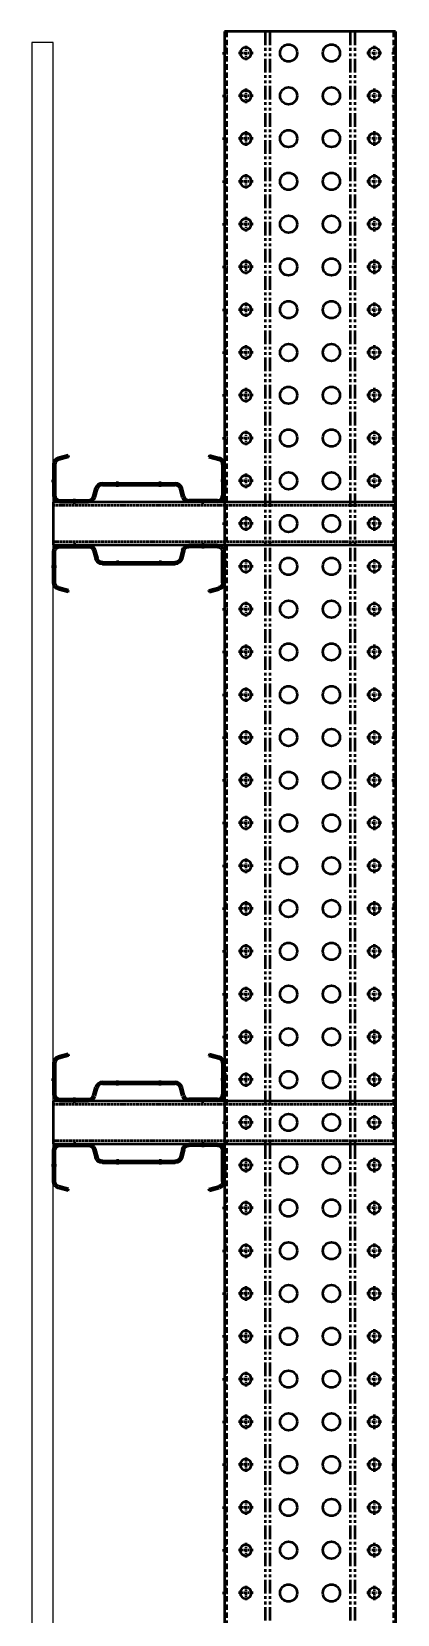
# Model space of a CAD drawing. Header units: millimetres. Extents: x -677815 to 476396, y -125373 to 39000.
# Drawn here: x 398512 to 398939, y -11580 to -9730 of the extents above; entities that cross this region are included whole.
import ezdxf

# ---------------------------------------------------------------- set-up
doc = ezdxf.new("R2010")
doc.units = ezdxf.units.MM
for name, pattern in [('Xref Rapid Pick$0$AM_ISO02W050', [7.5, 6, -1.5]), ('Xref Rapid Pick$0$AM_ISO02W050x2', [3.75, 3, -0.75]), ('Xref Rapid Pick$0$CENTER', [7, 4, -1, 1, -1]), ('Xref Rapid Pick$0$HIDDEN', [9.525, 6.35, -3.175]), ('Xref Rapid Pick$0$PHANTOM2', [31.75, 15.875, -3.175, 3.175, -3.175, 3.175, -3.175])]:
    doc.linetypes.add(name, pattern=pattern)
for name, color, linetype, lineweight in [('AM_BOR', 4, 'Continuous', 25), ('Xref Rapid Pick$0$AM_BOR', 4, 'Continuous', 25), ('Xref Rapid Pick$0$BEAM_SIGMA', 2, 'Continuous', 50), ('Xref Rapid Pick$0$S Cont 2.5', 7, 'Continuous', 50), ('Xref Rapid Pick$0$S Hidden', 9, 'Xref Rapid Pick$0$AM_ISO02W050', 25)]:
    doc.layers.add(name, color=color, linetype=linetype, lineweight=lineweight)
doc.layers.add('Xref Rapid Pick$0$B', color=4, linetype='Continuous')

# ---------------------------------------------------------------- blocks, each defined once
blk = doc.blocks.new('*U794')
for p, q in [((32175, 25), (-25, 25)), ((32175, -175), (32175, 25)), ((32175, -175), (-25, -175))]:
    blk.add_line(p, q)
at = {"color": 8, "linetype": 'Xref Rapid Pick$0$HIDDEN'}
for p, q in [((32175, 22.6), (-25, 22.6)), ((30343.5, 25), (30343.5, 22.6)), ((30356.5, 25), (30356.5, 22.6)), ((30393.5, 25), (30393.5, 22.6)), ((30406.5, 25), (30406.5, 22.6)), ((30443.5, 25), (30443.5, 22.6)), ((30456.5, 25), (30456.5, 22.6)), ((30493.5, 25), (30493.5, 22.6)), ((30506.5, 25), (30506.5, 22.6)), ((30543.5, 25), (30543.5, 22.6)), ((30556.5, 25), (30556.5, 22.6)), ((30593.5, 25), (30593.5, 22.6)), ((30606.5, 25), (30606.5, 22.6)), ((30643.5, 25), (30643.5, 22.6)), ((30656.5, 25), (30656.5, 22.6)), ((30693.5, 25), (30693.5, 22.6)), ((30706.5, 25), (30706.5, 22.6)), ((30743.5, 25), (30743.5, 22.6)), ((30756.5, 25), (30756.5, 22.6)), ((30793.5, 25), (30793.5, 22.6)), ((30806.5, 25), (30806.5, 22.6)), ((30843.5, 25), (30843.5, 22.6)), ((30856.5, 25), (30856.5, 22.6)), ((30893.5, 25), (30893.5, 22.6)), ((30906.5, 25), (30906.5, 22.6)), ((30943.5, 25), (30943.5, 22.6)), ((30956.5, 25), (30956.5, 22.6)), ((30993.5, 25), (30993.5, 22.6)), ((31006.5, 25), (31006.5, 22.6)), ((31043.5, 25), (31043.5, 22.6)), ((31056.5, 25), (31056.5, 22.6)), ((31093.5, 25), (31093.5, 22.6)), ((31106.5, 25), (31106.5, 22.6)), ((31143.5, 25), (31143.5, 22.6)), ((31156.5, 25), (31156.5, 22.6)), ((31193.5, 25), (31193.5, 22.6)), ((31206.5, 25), (31206.5, 22.6)), ((31243.5, 25), (31243.5, 22.6)), ((31256.5, 25), (31256.5, 22.6)), ((31293.5, 25), (31293.5, 22.6)), ((31306.5, 25), (31306.5, 22.6)), ((31343.5, 25), (31343.5, 22.6)), ((31356.5, 25), (31356.5, 22.6)), ((31393.5, 25), (31393.5, 22.6)), ((31406.5, 25), (31406.5, 22.6)), ((31443.5, 25), (31443.5, 22.6)), ((31456.5, 25), (31456.5, 22.6)), ((31493.5, 25), (31493.5, 22.6)), ((31506.5, 25), (31506.5, 22.6)), ((31543.5, 25), (31543.5, 22.6)), ((31556.5, 25), (31556.5, 22.6)), ((31593.5, 25), (31593.5, 22.6)), ((31606.5, 25), (31606.5, 22.6)), ((31643.5, 25), (31643.5, 22.6)), ((31656.5, 25), (31656.5, 22.6)), ((31693.5, 25), (31693.5, 22.6)), ((31706.5, 25), (31706.5, 22.6)), ((31743.5, 25), (31743.5, 22.6)), ((31756.5, 25), (31756.5, 22.6)), ((31793.5, 25), (31793.5, 22.6)), ((31806.5, 25), (31806.5, 22.6)), ((31843.5, 25), (31843.5, 22.6)), ((31856.5, 25), (31856.5, 22.6)), ((31893.5, 25), (31893.5, 22.6)), ((31906.5, 25), (31906.5, 22.6)), ((31943.5, 25), (31943.5, 22.6)), ((31956.5, 25), (31956.5, 22.6)), ((31993.5, 25), (31993.5, 22.6)), ((32006.5, 25), (32006.5, 22.6)), ((32043.5, 25), (32043.5, 22.6)), ((32056.5, 25), (32056.5, 22.6)), ((32093.5, 25), (32093.5, 22.6)), ((32106.5, 25), (32106.5, 22.6)), ((32143.5, 25), (32143.5, 22.6)), ((32156.5, 25), (32156.5, 22.6)), ((32175, -172.6), (-25, -172.6)), ((30343.5, -172.6), (30343.5, -175)), ((30356.5, -172.6), (30356.5, -175)), ((30393.5, -172.6), (30393.5, -175)), ((30406.5, -172.6), (30406.5, -175)), ((30443.5, -172.6), (30443.5, -175)), ((30456.5, -172.6), (30456.5, -175)), ((30493.5, -172.6), (30493.5, -175)), ((30506.5, -172.6), (30506.5, -175)), ((30543.5, -172.6), (30543.5, -175)), ((30556.5, -172.6), (30556.5, -175)), ((30593.5, -172.6), (30593.5, -175)), ((30606.5, -172.6), (30606.5, -175)), ((30643.5, -172.6), (30643.5, -175)), ((30656.5, -172.6), (30656.5, -175)), ((30693.5, -172.6), (30693.5, -175)), ((30706.5, -172.6), (30706.5, -175)), ((30743.5, -172.6), (30743.5, -175)), ((30756.5, -172.6), (30756.5, -175)), ((30793.5, -172.6), (30793.5, -175)), ((30806.5, -172.6), (30806.5, -175)), ((30843.5, -172.6), (30843.5, -175)), ((30856.5, -172.6), (30856.5, -175)), ((30893.5, -172.6), (30893.5, -175)), ((30906.5, -172.6), (30906.5, -175)), ((30943.5, -172.6), (30943.5, -175)), ((30956.5, -172.6), (30956.5, -175)), ((30993.5, -172.6), (30993.5, -175)), ((31006.5, -172.6), (31006.5, -175)), ((31043.5, -172.6), (31043.5, -175)), ((31056.5, -172.6), (31056.5, -175)), ((31093.5, -172.6), (31093.5, -175)), ((31106.5, -172.6), (31106.5, -175)), ((31143.5, -172.6), (31143.5, -175)), ((31156.5, -172.6), (31156.5, -175)), ((31193.5, -172.6), (31193.5, -175)), ((31206.5, -172.6), (31206.5, -175)), ((31243.5, -172.6), (31243.5, -175)), ((31256.5, -172.6), (31256.5, -175)), ((31293.5, -172.6), (31293.5, -175)), ((31306.5, -172.6), (31306.5, -175)), ((31343.5, -172.6), (31343.5, -175)), ((31356.5, -172.6), (31356.5, -175)), ((31393.5, -172.6), (31393.5, -175)), ((31406.5, -172.6), (31406.5, -175)), ((31443.5, -172.6), (31443.5, -175)), ((31456.5, -172.6), (31456.5, -175)), ((31493.5, -172.6), (31493.5, -175)), ((31506.5, -172.6), (31506.5, -175)), ((31543.5, -172.6), (31543.5, -175)), ((31556.5, -172.6), (31556.5, -175)), ((31593.5, -172.6), (31593.5, -175)), ((31606.5, -172.6), (31606.5, -175)), ((31643.5, -172.6), (31643.5, -175)), ((31656.5, -172.6), (31656.5, -175)), ((31693.5, -172.6), (31693.5, -175)), ((31706.5, -172.6), (31706.5, -175)), ((31743.5, -172.6), (31743.5, -175)), ((31756.5, -172.6), (31756.5, -175)), ((31793.5, -172.6), (31793.5, -175)), ((31806.5, -172.6), (31806.5, -175)), ((31843.5, -172.6), (31843.5, -175)), ((31856.5, -172.6), (31856.5, -175)), ((31893.5, -172.6), (31893.5, -175)), ((31906.5, -172.6), (31906.5, -175)), ((31943.5, -172.6), (31943.5, -175)), ((31956.5, -172.6), (31956.5, -175)), ((31993.5, -172.6), (31993.5, -175)), ((32006.5, -172.6), (32006.5, -175)), ((32043.5, -172.6), (32043.5, -175)), ((32056.5, -172.6), (32056.5, -175)), ((32093.5, -172.6), (32093.5, -175)), ((32106.5, -172.6), (32106.5, -175)), ((32143.5, -172.6), (32143.5, -175)), ((32156.5, -172.6), (32156.5, -175))]:
    blk.add_line(p, q, dxfattribs=at)
at = {"color": 8, "linetype": 'Xref Rapid Pick$0$CENTER'}
for p, q in [((30350, 27), (30350, 20.6)), ((30400, 27), (30400, 20.6)), ((30450, 27), (30450, 20.6)), ((30500, 27), (30500, 20.6)), ((30550, 27), (30550, 20.6)), ((30600, 27), (30600, 20.6)), ((30650, 27), (30650, 20.6)), ((30700, 27), (30700, 20.6)), ((30750, 27), (30750, 20.6)), ((30800, 27), (30800, 20.6)), ((30850, 27), (30850, 20.6)), ((30900, 27), (30900, 20.6)), ((30950, 27), (30950, 20.6)), ((31000, 27), (31000, 20.6)), ((31050, 27), (31050, 20.6)), ((31100, 27), (31100, 20.6)), ((31150, 27), (31150, 20.6)), ((31200, 27), (31200, 20.6)), ((31250, 27), (31250, 20.6)), ((31300, 27), (31300, 20.6)), ((31350, 27), (31350, 20.6)), ((31400, 27), (31400, 20.6)), ((31450, 27), (31450, 20.6)), ((31500, 27), (31500, 20.6)), ((31550, 27), (31550, 20.6)), ((31600, 27), (31600, 20.6)), ((31650, 27), (31650, 20.6)), ((31700, 27), (31700, 20.6)), ((31750, 27), (31750, 20.6)), ((31800, 27), (31800, 20.6)), ((31850, 27), (31850, 20.6)), ((31900, 27), (31900, 20.6)), ((31950, 27), (31950, 20.6)), ((32000, 27), (32000, 20.6)), ((32050, 27), (32050, 20.6)), ((32100, 27), (32100, 20.6)), ((32150, 27), (32150, 20.6)), ((30358.5, 0), (30341.5, 0)), ((30350, -8.5), (30350, 8.5)), ((30408.5, 0), (30391.5, 0)), ((30400, -8.5), (30400, 8.5)), ((30458.5, 0), (30441.5, 0)), ((30450, -8.5), (30450, 8.5)), ((30508.5, 0), (30491.5, 0)), ((30500, -8.5), (30500, 8.5)), ((30558.5, 0), (30541.5, 0)), ((30550, -8.5), (30550, 8.5)), ((30608.5, 0), (30591.5, 0)), ((30600, -8.5), (30600, 8.5)), ((30658.5, 0), (30641.5, 0)), ((30650, -8.5), (30650, 8.5)), ((30708.5, 0), (30691.5, 0)), ((30700, -8.5), (30700, 8.5)), ((30758.5, 0), (30741.5, 0)), ((30750, -8.5), (30750, 8.5)), ((30808.5, 0), (30791.5, 0)), ((30800, -8.5), (30800, 8.5)), ((30858.5, 0), (30841.5, 0)), ((30850, -8.5), (30850, 8.5)), ((30908.5, 0), (30891.5, 0)), ((30900, -8.5), (30900, 8.5)), ((30958.5, 0), (30941.5, 0)), ((30950, -8.5), (30950, 8.5)), ((31008.5, 0), (30991.5, 0)), ((31000, -8.5), (31000, 8.5)), ((31058.5, 0), (31041.5, 0)), ((31050, -8.5), (31050, 8.5)), ((31108.5, 0), (31091.5, 0)), ((31100, -8.5), (31100, 8.5)), ((31158.5, 0), (31141.5, 0)), ((31150, -8.5), (31150, 8.5)), ((31208.5, 0), (31191.5, 0)), ((31200, -8.5), (31200, 8.5)), ((31258.5, 0), (31241.5, 0)), ((31250, -8.5), (31250, 8.5)), ((31308.5, 0), (31291.5, 0)), ((31300, -8.5), (31300, 8.5)), ((31358.5, 0), (31341.5, 0)), ((31350, -8.5), (31350, 8.5)), ((31408.5, 0), (31391.5, 0)), ((31400, -8.5), (31400, 8.5)), ((31458.5, 0), (31441.5, 0)), ((31450, -8.5), (31450, 8.5)), ((31508.5, 0), (31491.5, 0)), ((31500, -8.5), (31500, 8.5)), ((31558.5, 0), (31541.5, 0)), ((31550, -8.5), (31550, 8.5)), ((31608.5, 0), (31591.5, 0)), ((31600, -8.5), (31600, 8.5)), ((31658.5, 0), (31641.5, 0)), ((31650, -8.5), (31650, 8.5)), ((31708.5, 0), (31691.5, 0)), ((31700, -8.5), (31700, 8.5)), ((31758.5, 0), (31741.5, 0)), ((31750, -8.5), (31750, 8.5)), ((31808.5, 0), (31791.5, 0)), ((31800, -8.5), (31800, 8.5)), ((31858.5, 0), (31841.5, 0)), ((31850, -8.5), (31850, 8.5)), ((31908.5, 0), (31891.5, 0)), ((31900, -8.5), (31900, 8.5)), ((31958.5, 0), (31941.5, 0)), ((31950, -8.5), (31950, 8.5)), ((32008.5, 0), (31991.5, 0)), ((32000, -8.5), (32000, 8.5)), ((32058.5, 0), (32041.5, 0)), ((32050, -8.5), (32050, 8.5)), ((32108.5, 0), (32091.5, 0)), ((32100, -8.5), (32100, 8.5)), ((32158.5, 0), (32141.5, 0)), ((32150, -8.5), (32150, 8.5)), ((30350, -158.5), (30350, -141.5)), ((30400, -158.5), (30400, -141.5)), ((30450, -158.5), (30450, -141.5)), ((30500, -158.5), (30500, -141.5)), ((30550, -158.5), (30550, -141.5)), ((30600, -158.5), (30600, -141.5)), ((30650, -158.5), (30650, -141.5)), ((30700, -158.5), (30700, -141.5)), ((30750, -158.5), (30750, -141.5)), ((30800, -158.5), (30800, -141.5)), ((30850, -158.5), (30850, -141.5)), ((30900, -158.5), (30900, -141.5)), ((30950, -158.5), (30950, -141.5)), ((31000, -158.5), (31000, -141.5)), ((31050, -158.5), (31050, -141.5)), ((31100, -158.5), (31100, -141.5)), ((31150, -158.5), (31150, -141.5)), ((31200, -158.5), (31200, -141.5)), ((31250, -158.5), (31250, -141.5)), ((31300, -158.5), (31300, -141.5)), ((31350, -158.5), (31350, -141.5)), ((31400, -158.5), (31400, -141.5)), ((31450, -158.5), (31450, -141.5)), ((31500, -158.5), (31500, -141.5)), ((31550, -158.5), (31550, -141.5)), ((31600, -158.5), (31600, -141.5)), ((31650, -158.5), (31650, -141.5)), ((31700, -158.5), (31700, -141.5)), ((31750, -158.5), (31750, -141.5)), ((31800, -158.5), (31800, -141.5)), ((31850, -158.5), (31850, -141.5)), ((31900, -158.5), (31900, -141.5)), ((31950, -158.5), (31950, -141.5)), ((32000, -158.5), (32000, -141.5)), ((32050, -158.5), (32050, -141.5)), ((32100, -158.5), (32100, -141.5)), ((32150, -158.5), (32150, -141.5)), ((30358.5, -150), (30341.5, -150)), ((30408.5, -150), (30391.5, -150)), ((30458.5, -150), (30441.5, -150)), ((30508.5, -150), (30491.5, -150)), ((30558.5, -150), (30541.5, -150)), ((30608.5, -150), (30591.5, -150)), ((30658.5, -150), (30641.5, -150)), ((30708.5, -150), (30691.5, -150)), ((30758.5, -150), (30741.5, -150)), ((30808.5, -150), (30791.5, -150)), ((30858.5, -150), (30841.5, -150)), ((30908.5, -150), (30891.5, -150)), ((30958.5, -150), (30941.5, -150)), ((31008.5, -150), (30991.5, -150)), ((31058.5, -150), (31041.5, -150)), ((31108.5, -150), (31091.5, -150)), ((31158.5, -150), (31141.5, -150)), ((31208.5, -150), (31191.5, -150)), ((31258.5, -150), (31241.5, -150)), ((31308.5, -150), (31291.5, -150)), ((31358.5, -150), (31341.5, -150)), ((31408.5, -150), (31391.5, -150)), ((31458.5, -150), (31441.5, -150)), ((31508.5, -150), (31491.5, -150)), ((31558.5, -150), (31541.5, -150)), ((31608.5, -150), (31591.5, -150)), ((31658.5, -150), (31641.5, -150)), ((31708.5, -150), (31691.5, -150)), ((31758.5, -150), (31741.5, -150)), ((31808.5, -150), (31791.5, -150)), ((31858.5, -150), (31841.5, -150)), ((31908.5, -150), (31891.5, -150)), ((31958.5, -150), (31941.5, -150)), ((32008.5, -150), (31991.5, -150)), ((32058.5, -150), (32041.5, -150)), ((32108.5, -150), (32091.5, -150)), ((32158.5, -150), (32141.5, -150)), ((30350, -170.6), (30350, -177)), ((30400, -170.6), (30400, -177)), ((30450, -170.6), (30450, -177)), ((30500, -170.6), (30500, -177)), ((30550, -170.6), (30550, -177)), ((30600, -170.6), (30600, -177)), ((30650, -170.6), (30650, -177)), ((30700, -170.6), (30700, -177)), ((30750, -170.6), (30750, -177)), ((30800, -170.6), (30800, -177)), ((30850, -170.6), (30850, -177)), ((30900, -170.6), (30900, -177)), ((30950, -170.6), (30950, -177)), ((31000, -170.6), (31000, -177)), ((31050, -170.6), (31050, -177)), ((31100, -170.6), (31100, -177)), ((31150, -170.6), (31150, -177)), ((31200, -170.6), (31200, -177)), ((31250, -170.6), (31250, -177)), ((31300, -170.6), (31300, -177)), ((31350, -170.6), (31350, -177)), ((31400, -170.6), (31400, -177)), ((31450, -170.6), (31450, -177)), ((31500, -170.6), (31500, -177)), ((31550, -170.6), (31550, -177)), ((31600, -170.6), (31600, -177)), ((31650, -170.6), (31650, -177)), ((31700, -170.6), (31700, -177)), ((31750, -170.6), (31750, -177)), ((31800, -170.6), (31800, -177)), ((31850, -170.6), (31850, -177)), ((31900, -170.6), (31900, -177)), ((31950, -170.6), (31950, -177)), ((32000, -170.6), (32000, -177)), ((32050, -170.6), (32050, -177)), ((32100, -170.6), (32100, -177)), ((32150, -170.6), (32150, -177))]:
    blk.add_line(p, q, dxfattribs=at)
at = {"color": 9, "linetype": 'Xref Rapid Pick$0$PHANTOM2'}
for p, q in [((32175, -22.5), (-25, -22.5)), ((32175, -27.9), (-25, -27.9)), ((32175, -122.1), (-25, -122.1)), ((32175, -127.5), (-25, -127.5))]:
    blk.add_line(p, q, dxfattribs=at)
at = {"extrusion": (0, 0, -1)}
for centre in [(-30350, 0), (-30400, 0), (-30450, 0), (-30500, 0), (-30550, 0), (-30600, 0), (-30650, 0), (-30700, 0), (-30750, 0), (-30800, 0), (-30850, 0), (-30900, 0), (-30950, 0), (-31000, 0), (-31050, 0), (-31100, 0), (-31150, 0), (-31200, 0), (-31250, 0), (-31300, 0), (-31350, 0), (-31400, 0), (-31450, 0), (-31500, 0), (-31550, 0), (-31600, 0), (-31650, 0), (-31700, 0), (-31750, 0), (-31800, 0), (-31850, 0), (-31900, 0), (-31950, 0), (-32000, 0), (-32050, 0), (-32100, 0), (-32150, 0)]:
    blk.add_circle(centre, 6.5, dxfattribs=at)
for centre, radius in [((30350, -50), 10), ((30400, -50), 10), ((30450, -50), 10), ((30500, -50), 10), ((30550, -50), 10), ((30600, -50), 10), ((30650, -50), 10), ((30700, -50), 10), ((30750, -50), 10), ((30800, -50), 10), ((30850, -50), 10), ((30900, -50), 10), ((30950, -50), 10), ((31000, -50), 10), ((31050, -50), 10), ((31100, -50), 10), ((31150, -50), 10), ((31200, -50), 10), ((31250, -50), 10), ((31300, -50), 10), ((31350, -50), 10), ((31400, -50), 10), ((31450, -50), 10), ((31500, -50), 10), ((31550, -50), 10), ((31600, -50), 10), ((31650, -50), 10), ((31700, -50), 10), ((31750, -50), 10), ((31800, -50), 10), ((31850, -50), 10), ((31900, -50), 10), ((31950, -50), 10), ((32000, -50), 10), ((32050, -50), 10), ((32100, -50), 10), ((32150, -50), 10), ((30350, -100), 10), ((30400, -100), 10), ((30450, -100), 10), ((30500, -100), 10), ((30550, -100), 10), ((30600, -100), 10), ((30650, -100), 10), ((30700, -100), 10), ((30750, -100), 10), ((30800, -100), 10), ((30850, -100), 10), ((30900, -100), 10), ((30950, -100), 10), ((31000, -100), 10), ((31050, -100), 10), ((31100, -100), 10), ((31150, -100), 10), ((31200, -100), 10), ((31250, -100), 10), ((31300, -100), 10), ((31350, -100), 10), ((31400, -100), 10), ((31450, -100), 10), ((31500, -100), 10), ((31550, -100), 10), ((31600, -100), 10), ((31650, -100), 10), ((31700, -100), 10), ((31750, -100), 10), ((31800, -100), 10), ((31850, -100), 10), ((31900, -100), 10), ((31950, -100), 10), ((32000, -100), 10), ((32050, -100), 10), ((32100, -100), 10), ((32150, -100), 10), ((30350, -150), 6.5), ((30400, -150), 6.5), ((30450, -150), 6.5), ((30500, -150), 6.5), ((30550, -150), 6.5), ((30600, -150), 6.5), ((30650, -150), 6.5), ((30700, -150), 6.5), ((30750, -150), 6.5), ((30800, -150), 6.5), ((30850, -150), 6.5), ((30900, -150), 6.5), ((30950, -150), 6.5), ((31000, -150), 6.5), ((31050, -150), 6.5), ((31100, -150), 6.5), ((31150, -150), 6.5), ((31200, -150), 6.5), ((31250, -150), 6.5), ((31300, -150), 6.5), ((31350, -150), 6.5), ((31400, -150), 6.5), ((31450, -150), 6.5), ((31500, -150), 6.5), ((31550, -150), 6.5), ((31600, -150), 6.5), ((31650, -150), 6.5), ((31700, -150), 6.5), ((31750, -150), 6.5), ((31800, -150), 6.5), ((31850, -150), 6.5), ((31900, -150), 6.5), ((31950, -150), 6.5), ((32000, -150), 6.5), ((32050, -150), 6.5), ((32100, -150), 6.5), ((32150, -150), 6.5)]:
    blk.add_circle(centre, radius)
blk = doc.blocks.new('Xref Rapid Pick$0$RK1223 sv')
for p, q in [((44.2, 25), (7.9, 25)), ((44.2, 22.6), (7.9, 22.6)), ((52.7, 6.9), (49.6, 18.5)), ((55, 7.6), (51.9, 19.1)), ((0, 17.1), (0, -16.5)), ((2.4, 17.1), (2.4, -16.5)), ((55, 7.6), (52.7, 6.9)), ((5.9, -24.1), (15.6, -26.7)), ((6.5, -21.8), (16.2, -24.4)), ((20, -32.5), (20, -117.5)), ((22.4, -32.5), (22.4, -117.5)), ((5.9, -125.9), (15.6, -123.3)), ((6.5, -128.2), (16.2, -125.6)), ((0, -167.1), (0, -133.5)), ((2.4, -167.1), (2.4, -133.5)), ((52.7, -156.9), (49.6, -168.5)), ((55, -157.6), (51.9, -169.1)), ((55, -157.6), (52.7, -156.9)), ((44.2, -172.6), (7.9, -172.6)), ((44.2, -175), (7.9, -175))]:
    blk.add_line(p, q)
at = {"color": 8, "linetype": 'Xref Rapid Pick$0$HIDDEN'}
for p, q in [((18.5, 22.6), (18.5, 25)), ((31.5, 22.6), (31.5, 25)), ((2.4, 6.5), (0, 6.5)), ((2.4, -6.5), (0, -6.5)), ((22.4, -40), (20, -40)), ((22.4, -60), (20, -60)), ((22.4, -90), (20, -90)), ((22.4, -110), (20, -110)), ((2.4, -143.5), (0, -143.5)), ((2.4, -156.5), (0, -156.5)), ((18.5, -172.6), (18.5, -175)), ((31.5, -172.6), (31.5, -175))]:
    blk.add_line(p, q, dxfattribs=at)
at = {"color": 8, "linetype": 'Xref Rapid Pick$0$CENTER'}
for p, q in [((25, 27), (25, 20.6)), ((-2, 0), (4.4, 0)), ((18, -50), (24.4, -50)), ((18, -100), (24.4, -100)), ((-2, -150), (4.4, -150)), ((25, -177), (25, -170.6))]:
    blk.add_line(p, q, dxfattribs=at)
for centre, radius, start, end in [((7.9, 17.1), 7.9, 90, 180), ((7.9, 17.1), 5.5, 90, 180), ((44.2, 17.1), 7.9, 15, 90), ((44.2, 17.1), 5.5, 15, 90), ((7.9, -16.5), 7.9, 180, 255), ((7.9, -16.5), 5.5, 180, 255), ((14, -32.5), 6, 0, 75), ((14, -32.5), 8.4, 0, 75), ((7.9, -133.5), 7.9, 105, 180), ((7.9, -133.5), 5.5, 105, 180), ((14, -117.5), 6, 285, 360), ((14, -117.5), 8.4, 285, 360), ((7.9, -167.1), 7.9, 180, 270), ((7.9, -167.1), 5.5, 180, 270), ((44.2, -167.1), 5.5, 270, 345), ((44.2, -167.1), 7.9, 270, 345)]:
    blk.add_arc(centre, radius, start, end)
blk = doc.blocks.new('*U791')
at = {"layer": 'Xref Rapid Pick$0$BEAM_SIGMA'}
blk.add_blockref('Xref Rapid Pick$0$RK1223 sv', (0, 0), dxfattribs=at)
blk = doc.blocks.new('Xref Rapid Pick$0$A$C3945242F')
at = {"layer": 'Xref Rapid Pick$0$S Cont 2.5'}
for p, q in [((0, 400), (0, 0)), ((50, 400), (0, 400)), ((50, 0), (50, 400)), ((0, 0), (50, 0))]:
    blk.add_line(p, q, dxfattribs=at)
at = {"layer": 'Xref Rapid Pick$0$S Hidden', "linetype": 'Xref Rapid Pick$0$AM_ISO02W050x2', "lineweight": 50}
for p, q in [((4, 400), (4, 0)), ((46, 0), (46, 400))]:
    blk.add_line(p, q, dxfattribs=at)
blk = doc.blocks.new('*U883')
at = {"xscale": -1}
blk.add_blockref('*U791', (-25, 159.5), dxfattribs=at)
blk.add_blockref('*U791', (25, 159.5))
at = {"layer": 'Xref Rapid Pick$0$AM_BOR'}
blk.add_blockref('Xref Rapid Pick$0$A$C3945242F', (-25, -215.5), dxfattribs=at)
blk = doc.blocks.new('*U884')
at = {"layer": 'Xref Rapid Pick$0$B', "color": 0, "linetype": 'ByBlock', "lineweight": -2, "transparency": 16777216}
for p in [(30800, 0), (31500, 0)]:
    blk.add_blockref('*U883', p, dxfattribs=at)
blk = doc.blocks.new('Xref Rapid Pick')
at = {"layer": 'Xref Rapid Pick$0$AM_BOR', "color": 6}
blk.add_lwpolyline([(398536.6, -41930), (398536.6, -9742.7), (398511.6, -9742.7), (398511.6, -41930)], close=True, dxfattribs=at)
at = {"layer": 'Xref Rapid Pick$0$B', "rotation": 90}
blk.add_blockref('*U884', (398721.1, -41805), dxfattribs=at)
at = {"layer": 'Xref Rapid Pick$0$BEAM_SIGMA', "rotation": 90}
blk.add_blockref('*U794', (398761.6, -41905), dxfattribs=at)

msp = doc.modelspace()

# ---------------------------------------------------------------- block references
at = {"layer": 'AM_BOR'}
msp.add_blockref('Xref Rapid Pick', (0, 0), dxfattribs=at)

doc.saveas('drawing.dxf')
